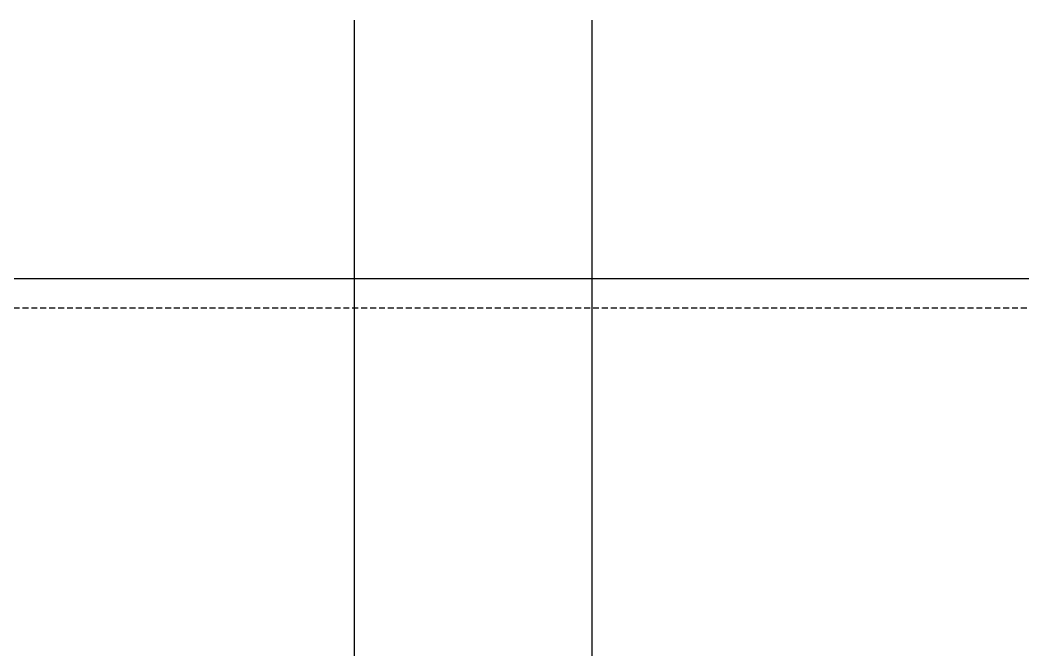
# Model space of a CAD drawing. Header units: millimetres. Extents: x 19684 to 58158, y -7929 to 13062.
# Drawn here: x 53096 to 55627, y 5826 to 7416 of the extents above; entities that cross this region are included whole.
import ezdxf

# ---------------------------------------------------------------- set-up
doc = ezdxf.new("R2010")
doc.units = ezdxf.units.MM
doc.linetypes.add('HIDDEN2', pattern=[0.1875, 0.125, -0.0625])
doc.layers.add('Hatch', color=8, linetype='Continuous')

msp = doc.modelspace()

# ---------------------------------------------------------------- linework, layer by layer
at = {"color": 251, "linetype": 'HIDDEN2', "ltscale": 120, "true_color": 0x636466}
msp.add_xline((36035.7, 6688.95), (-1, 0), dxfattribs=at)
msp.add_lwpolyline([(47534.75, 6763.59), (58157.99, 6763.59), (58157.99, -2179.01), (47534.75, -2179.01)], close=True)
at = {"layer": 'Hatch'}
for p, q in [((53939.74, 588.92), (53939.74, 7416.16)), ((54539.74, 2684.46), (54539.74, 7416.16)), ((54539.74, 762.08), (54539.74, 6797.36))]:
    msp.add_line(p, q, dxfattribs=at)

doc.saveas('drawing.dxf')
